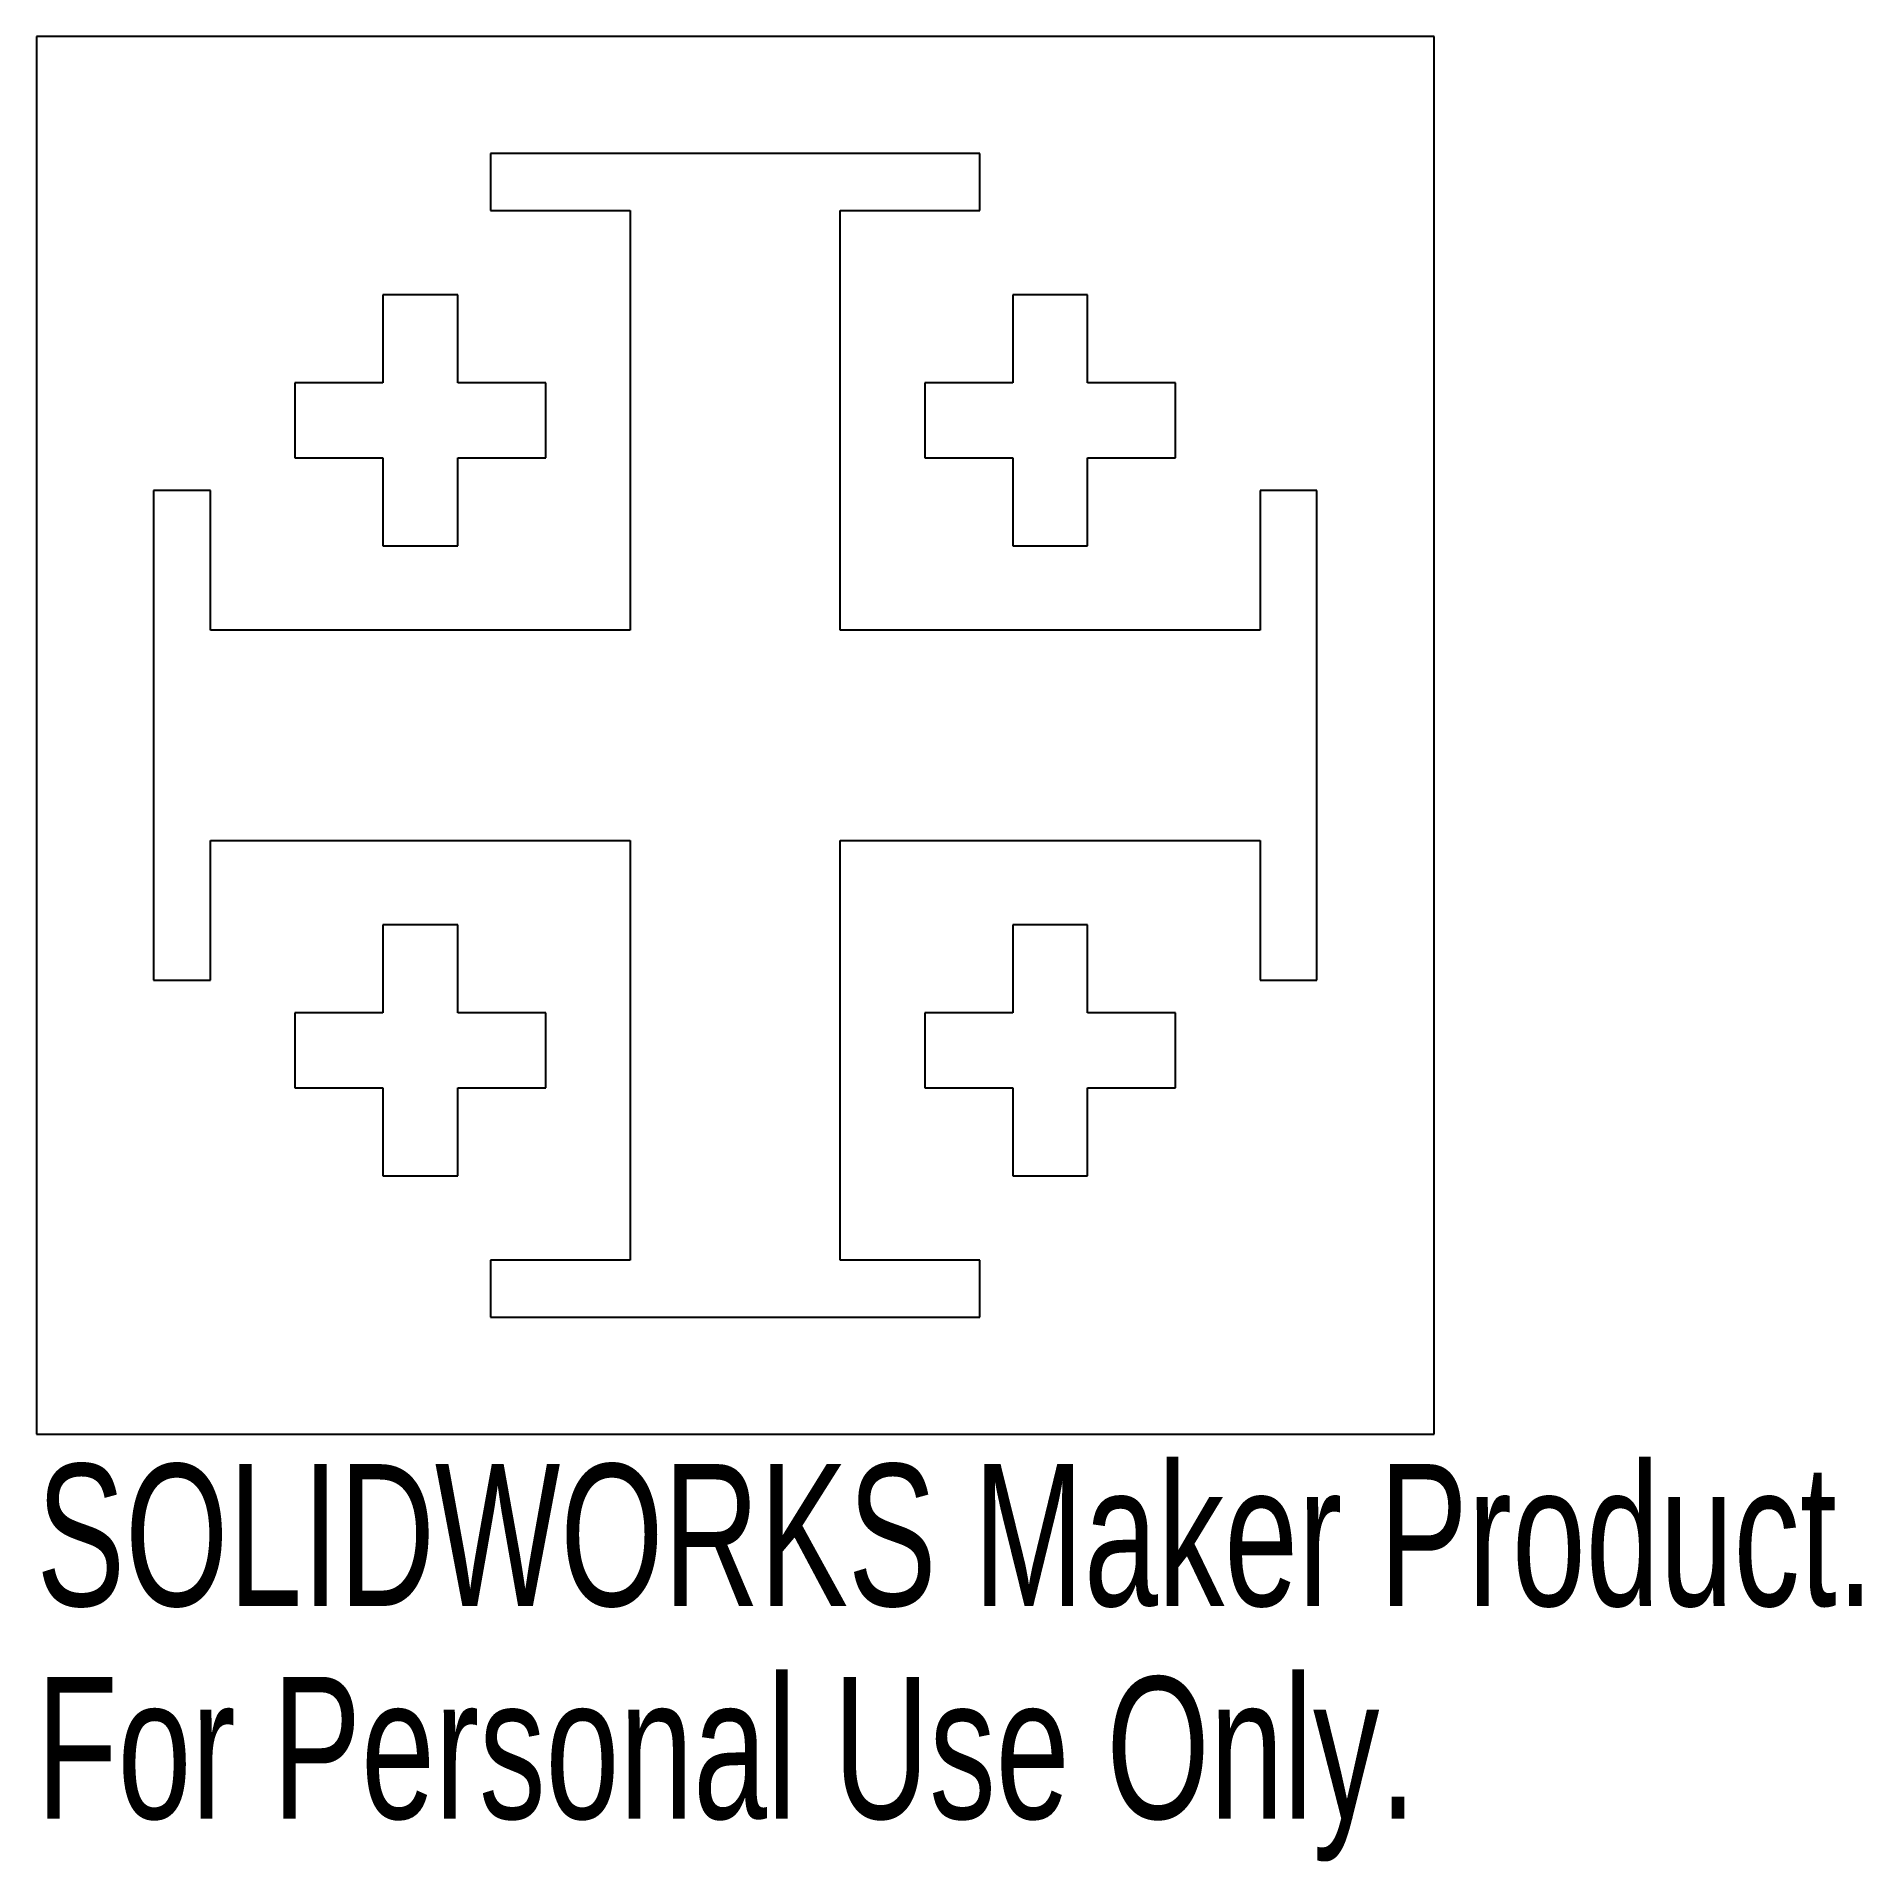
# Model space of a CAD drawing. Header units: millimetres. Extents: x 0 to 62.2, y -14.6 to 47.6.
import ezdxf

# ---------------------------------------------------------------- set-up
doc = ezdxf.new("R2010")
doc.units = ezdxf.units.MM
doc.styles.add('SLDTEXTSTYLE0', font='TXT', dxfattribs={"width": 0.7})

msp = doc.modelspace()

# ---------------------------------------------------------------- linework, layer by layer
at = {"color": 7, "linetype": 'Continuous', "lineweight": 25}
for p, q in [((0, 47.625), (0, 0)), ((47.625, 47.625), (0, 47.625)), ((47.625, 0), (47.625, 47.625)), ((15.474, 43.635), (15.474, 41.697)), ((32.151, 43.635), (15.474, 43.635)), ((32.151, 41.697), (32.151, 43.635)), ((15.474, 41.697), (20.234, 41.697)), ((20.234, 41.697), (20.234, 27.391)), ((27.391, 41.697), (32.151, 41.697)), ((27.391, 27.391), (27.391, 41.697)), ((11.805, 38.819), (11.805, 35.82)), ((14.357, 38.819), (11.805, 38.819)), ((14.357, 35.82), (14.357, 38.819)), ((33.268, 38.819), (33.268, 35.82)), ((35.82, 38.819), (33.268, 38.819)), ((35.82, 35.82), (35.82, 38.819)), ((8.806, 35.82), (8.806, 33.268)), ((11.805, 35.82), (8.806, 35.82)), ((17.357, 35.82), (14.357, 35.82)), ((17.357, 33.268), (17.357, 35.82)), ((30.268, 35.82), (30.268, 33.268)), ((33.268, 35.82), (30.268, 35.82)), ((38.819, 35.82), (35.82, 35.82)), ((38.819, 33.268), (38.819, 35.82)), ((8.806, 33.268), (11.805, 33.268)), ((11.805, 33.268), (11.805, 30.268)), ((14.357, 33.268), (17.357, 33.268)), ((14.357, 30.268), (14.357, 33.268)), ((30.268, 33.268), (33.268, 33.268)), ((33.268, 33.268), (33.268, 30.268)), ((35.82, 33.268), (38.819, 33.268)), ((35.82, 30.268), (35.82, 33.268)), ((3.99, 32.151), (3.99, 15.474)), ((5.928, 32.151), (3.99, 32.151)), ((5.928, 27.391), (5.928, 32.151)), ((41.697, 32.151), (41.697, 27.391)), ((43.635, 32.151), (41.697, 32.151)), ((43.635, 15.474), (43.635, 32.151)), ((11.805, 30.268), (14.357, 30.268)), ((33.268, 30.268), (35.82, 30.268)), ((20.234, 27.391), (5.928, 27.391)), ((41.697, 27.391), (27.391, 27.391)), ((5.928, 20.234), (20.234, 20.234)), ((5.928, 15.474), (5.928, 20.234)), ((20.234, 20.234), (20.234, 5.928)), ((27.391, 20.234), (41.697, 20.234)), ((27.391, 5.928), (27.391, 20.234)), ((41.697, 20.234), (41.697, 15.474)), ((11.805, 17.357), (11.805, 14.357)), ((14.357, 17.357), (11.805, 17.357)), ((14.357, 14.357), (14.357, 17.357)), ((33.268, 17.357), (33.268, 14.357)), ((35.82, 17.357), (33.268, 17.357)), ((35.82, 14.357), (35.82, 17.357)), ((3.99, 15.474), (5.928, 15.474)), ((41.697, 15.474), (43.635, 15.474)), ((11.805, 14.357), (8.806, 14.357)), ((8.806, 14.357), (8.806, 11.805)), ((17.357, 14.357), (14.357, 14.357)), ((17.357, 11.805), (17.357, 14.357)), ((30.268, 14.357), (30.268, 11.805)), ((33.268, 14.357), (30.268, 14.357)), ((38.819, 14.357), (35.82, 14.357)), ((38.819, 11.805), (38.819, 14.357)), ((8.806, 11.805), (11.805, 11.805)), ((11.805, 11.805), (11.805, 8.806)), ((14.357, 11.805), (17.357, 11.805)), ((14.357, 8.806), (14.357, 11.805)), ((30.268, 11.805), (33.268, 11.805)), ((33.268, 11.805), (33.268, 8.806)), ((35.82, 11.805), (38.819, 11.805)), ((35.82, 8.806), (35.82, 11.805)), ((11.805, 8.806), (14.357, 8.806)), ((33.268, 8.806), (35.82, 8.806)), ((15.474, 5.928), (15.474, 3.99)), ((20.234, 5.928), (15.474, 5.928)), ((32.151, 5.928), (27.391, 5.928)), ((32.151, 3.99), (32.151, 5.928)), ((15.474, 3.99), (32.151, 3.99)), ((0, 0), (47.625, 0))]:
    msp.add_line(p, q, dxfattribs=at)

# ---------------------------------------------------------------- texts
at = {"color": 7, "linetype": 'Continuous', "char_height": 4.83362, "attachment_point": 1, "style": 'SLDTEXTSTYLE0'}
for s, insert in [('SOLIDWORKS Maker Product.', (0, -1.02)), ('For Personal Use Only.', (0, -8.27))]:
    msp.add_mtext(s, dxfattribs=dict(at, insert=insert))

doc.saveas('drawing.dxf')
